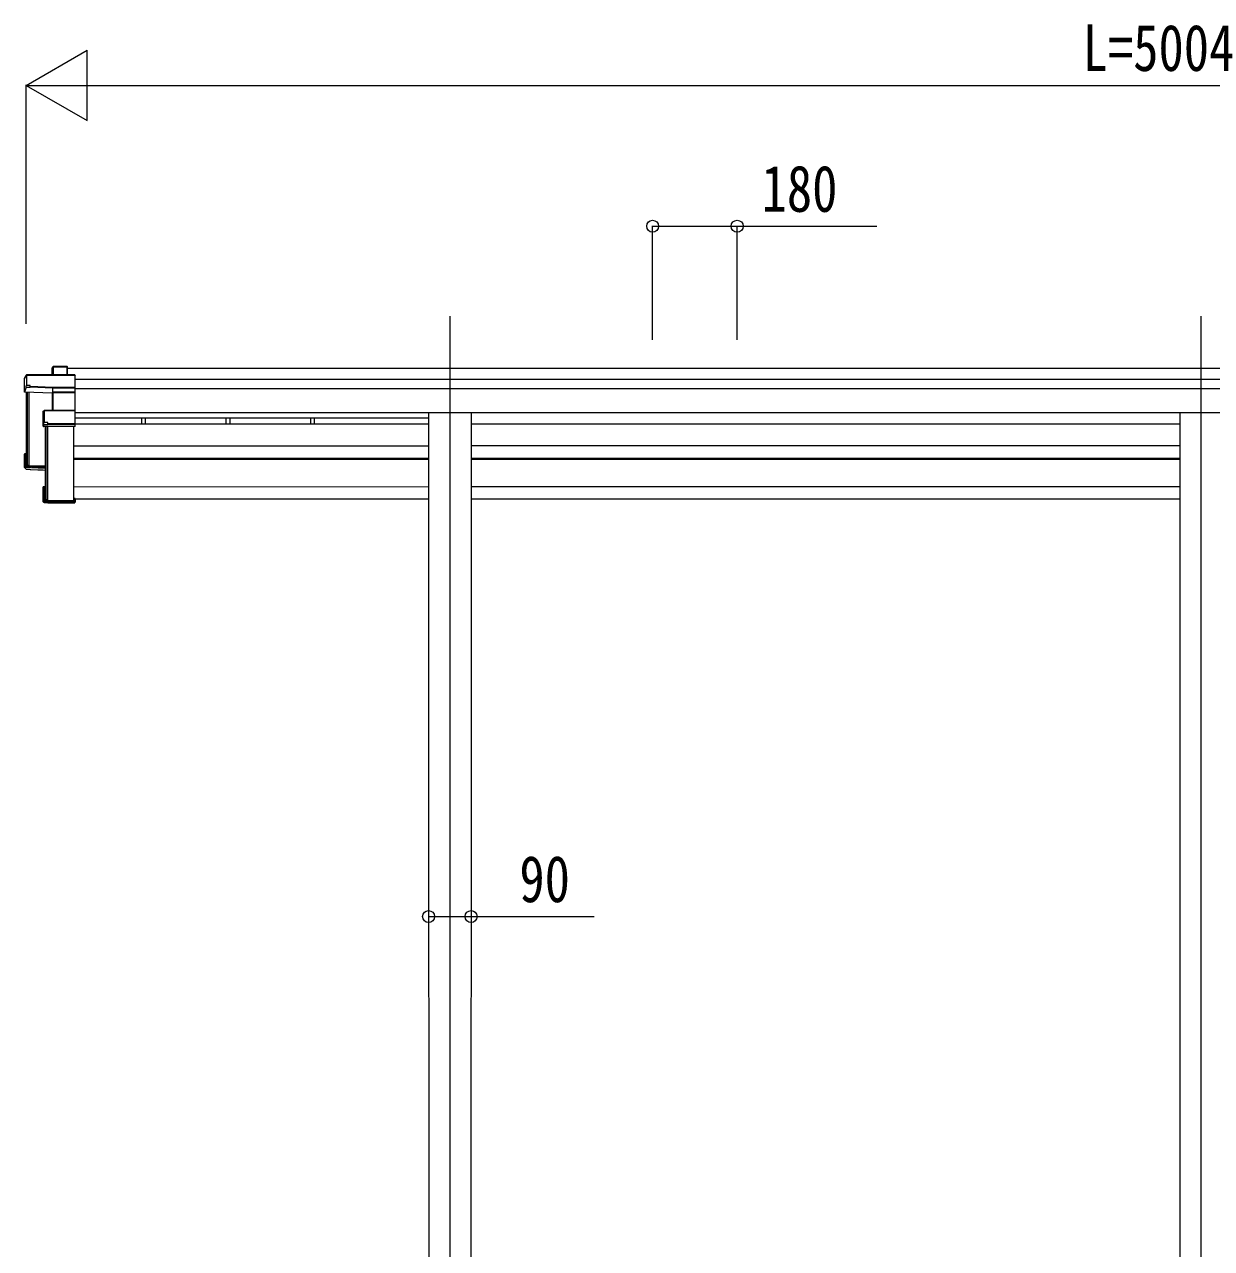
# Model space of a CAD drawing. Units: millimetres, scale not verified. Extents: x -12615 to 12615, y -8910 to 8910.
# Drawn here: x -2160 to 369, y -4455 to -1848 of the extents above; entities that cross this region are included whole.
import ezdxf
from ezdxf.enums import TextEntityAlignment as Align

# ---------------------------------------------------------------- set-up
doc = ezdxf.new("R2010")
doc.units = ezdxf.units.MM
doc.header["$LTSCALE"] = 30
for name, color, linetype, lineweight in [('0-3_YKK_12', 40, 'Continuous', 18), ('0-4_YKK_13', 120, 'Continuous', 18), ('0-5_YKK_A1', 120, 'Continuous', 18), ('0-6_YKK_D', 200, 'Continuous', 18)]:
    doc.layers.add(name, color=color, linetype=linetype, lineweight=lineweight)
doc.styles.add('ＭＳ ゴシック', font='')
doc.styles.get('ＭＳ ゴシック').set_extended_font_data('MS Gothic')

msp = doc.modelspace()

# ---------------------------------------------------------------- linework, layer by layer
at = {"layer": '0-3_YKK_12'}
for p, q in [((-1254.08, -2469.31), (-1254.08, -2926.09)), ((345.92, -2469.31), (345.92, -2926.09)), ((-1254.08, -2926.09), (-1254.08, -5991.27)), ((345.92, -2926.09), (345.92, -5991.27))]:
    msp.add_line(p, q, dxfattribs=at)
at = {"layer": '0-4_YKK_13'}
for p, q in [((-2100.99, -2579.98), (-2099.24, -2576.99)), ((-2100.99, -2594.3), (-2100.99, -2579.98)), ((-2099.17, -2576.75), (-2100.92, -2579.74)), ((-2099.24, -2576.99), (-2099.24, -2594.3)), ((-2069.18, -2576.5), (-2098.74, -2576.5)), ((-2098.74, -2576.95), (-2098.74, -2576.5)), ((-2068.18, -2577.55), (-2069.03, -2576.61)), ((-2069.03, -2594.3), (-2069.03, -2576.61)), ((-2068.18, -2594.3), (-2068.18, -2577.55)), ((-2160.12, -2630.97), (-2160.12, -2602.34)), ((-2155.64, -2594.55), (-2160.05, -2602.09)), ((-2053.33, -2594.3), (-2155.21, -2594.3)), ((-2155.21, -2594.75), (-2155.21, -2594.3)), ((-2155.21, -2594.75), (-2053.18, -2594.75)), ((-2155.21, -2616.63), (-2155.21, -2594.75)), ((-2053.18, -2594.75), (-2053.18, -2621.14)), ((-2053.03, -2594.42), (-2052.18, -2595.35)), ((-2052.18, -2620.77), (-2052.18, -2595.35)), ((-2156.17, -2620.47), (-2160.12, -2630.97)), ((-2101.08, -2633.54), (-2160.12, -2630.97)), ((-2155.71, -2616.68), (-2156.17, -2617.47)), ((-2156.17, -2620.47), (-2156.17, -2617.47)), ((-2147.68, -2619.05), (-2147.68, -2619.59)), ((-2099.67, -2621.14), (-2147.68, -2619.05)), ((-2147.68, -2619.59), (-2099.68, -2621.68)), ((-2100.18, -2631.17), (-2101.08, -2633.54)), ((-2100.57, -2633.96), (-2099.71, -2631.66)), ((-2099.71, -2631.66), (-2099.71, -2670.06)), ((-2099.68, -2621.68), (-2099.68, -2621.68)), ((-2099.68, -2631.05), (-2099.68, -2621.68)), ((-2099.68, -2621.68), (-2053.18, -2621.68)), ((-2053.18, -2621.14), (-2099.67, -2621.14)), ((-2053.18, -2631.03), (-2099.21, -2631.03)), ((-2099.21, -2631.03), (-2099.21, -2631.58)), ((-2053.31, -2631.22), (-2052.18, -2630.28)), ((-2053.18, -2621.68), (-2053.18, -2631.03)), ((-2053.18, -2631.58), (-2053.18, -2670.06)), ((-2053.04, -2621.49), (-2052.18, -2620.77)), ((-2052.18, -2630.28), (-2052.18, -2620.77)), ((-2052.18, -2671.08), (-2052.18, -2630.28)), ((-2100.6, -2670.06), (-2100.6, -2633.85)), ((-2120.1, -2703.77), (-2120.1, -2671.96)), ((-2117.93, -2670.15), (-2119.9, -2671.56)), ((-2053.18, -2670.06), (-2117.64, -2670.06)), ((-2117.64, -2670.06), (-2117.64, -2670.51)), ((-2053.18, -2670.51), (-2053.18, -2698.41)), ((-2053.04, -2670.18), (-2052.18, -2671.08)), ((-2052.18, -2698.05), (-2052.18, -2671.08)), ((-2118.6, -2699.71), (-2120.1, -2703.77)), ((-2119.6, -2704.27), (-2118.1, -2700.2)), ((-2053.18, -2704.27), (-2119.6, -2704.27)), ((-2118.14, -2695.95), (-2118.6, -2696.73)), ((-2118.6, -2699.71), (-2118.6, -2696.73)), ((-2118.1, -2700.2), (-2110.11, -2700.2)), ((-2110.11, -2695.9), (-2117.64, -2695.9)), ((-2110.11, -2698.41), (-2110.11, -2695.9)), ((-2110.11, -2698.41), (-2110.11, -2698.96)), ((-2053.18, -2698.41), (-2110.11, -2698.41)), ((-2110.11, -2700.2), (-2110.11, -2698.96)), ((-2110.11, -2698.96), (-2053.18, -2698.96)), ((-2053.18, -2698.96), (-2053.18, -2704.27)), ((-2053.18, -2704.27), (-2052.18, -2703.43)), ((-2053.04, -2698.77), (-2052.18, -2698.05)), ((-2052.18, -2703.42), (-2052.18, -2698.05)), ((-2052.18, -2703.43), (-2052.18, -2703.42)), ((-2160.12, -2791.89), (-2160.12, -2763.25)), ((-2159.17, -2763.65), (-2160, -2762.92)), ((-2156.18, -2762.89), (-2159.97, -2762.89)), ((-2156.18, -2762.78), (-2159.65, -2762.78)), ((-2159.17, -2763.65), (-2159.17, -2790.89)), ((-2156.18, -2763.65), (-2159.17, -2763.65)), ((-2156.18, -2767.7), (-2157.67, -2765.14)), ((-2156.18, -2765.14), (-2157.67, -2765.14)), ((-2157.67, -2789.46), (-2157.67, -2765.14)), ((-2153.33, -2786.18), (-2153.33, -2789.65)), ((-2156.17, -2794.88), (-2160.12, -2791.89)), ((-2159.17, -2790.89), (-2116.18, -2792.77)), ((-2116.18, -2791.27), (-2157.67, -2789.46)), ((-2156.17, -2794.88), (-2147.68, -2795.25)), ((-2147.68, -2795.25), (-2147.68, -2795.58)), ((-2147.68, -2795.58), (-2120.1, -2796.78)), ((-2147.68, -2795.58), (-2116.18, -2796.95)), ((-2120.1, -2864.69), (-2120.1, -2832.88)), ((-2119.6, -2832.38), (-2116.18, -2832.38)), ((-2116.18, -2833.22), (-2119.16, -2833.22)), ((-2117.66, -2834.72), (-2116.18, -2834.72)), ((-2117.66, -2862.65), (-2117.66, -2834.72)), ((-2119.96, -2865.03), (-2119.16, -2864.15)), ((-2119.9, -2865.09), (-2118.39, -2866.16)), ((-2053.18, -2865.18), (-2119.6, -2865.18)), ((-2119.6, -2865.18), (-2118.1, -2866.26)), ((-2119.16, -2864.15), (-2052.18, -2864.15)), ((-2118.1, -2866.26), (-2110.11, -2866.26)), ((-2054.18, -2862.65), (-2117.66, -2862.65)), ((-2115.76, -2861.92), (-2115.76, -2862.65)), ((-2110.11, -2866.26), (-2110.11, -2866.59)), ((-2110.11, -2866.59), (-2053.18, -2866.59)), ((-2110.11, -2866.59), (-2110.11, -2866.59)), ((-2110.11, -2866.59), (-2053.18, -2866.59)), ((-2052.18, -2857.83), (-2054.18, -2857.83)), ((-2054.18, -2858.28), (-2054.18, -2857.83)), ((-2054.18, -2858.28), (-2054.18, -2862.65)), ((-2052.18, -2858.28), (-2054.18, -2858.28)), ((-2053.18, -2865.18), (-2052.18, -2864.15)), ((-2053.18, -2866.59), (-2053.18, -2865.18)), ((-2053.04, -2866.47), (-2052.18, -2865.57)), ((-2052.18, -2857.83), (-2052.18, -2858.28)), ((-2052.18, -2858.28), (-2052.18, -2864.15))]:
    msp.add_line(p, q, dxfattribs=at)
for points in [[(-2098.74, -2594.3), (-2098.74, -2576.95), (-2069.39, -2576.95), (-2069.39, -2594.3)], [(-2160.12, -2602.34), (-2155.71, -2594.8), (-2155.71, -2616.68)], [(-2156.17, -2620.47), (-2147.68, -2620.84), (-2147.68, -2619.59)], [(-2147.68, -2619.05), (-2147.68, -2616.63), (-2155.21, -2616.63)], [(-2099.68, -2631.05), (-2099.68, -2631.05), (-2099.68, -2631.06)], [(-2099.21, -2670.06), (-2099.21, -2631.58), (-2053.18, -2631.58)], [(-2120.1, -2671.96), (-2118.14, -2670.56), (-2118.14, -2695.95)], [(-2117.64, -2695.9), (-2117.64, -2670.51), (-2053.18, -2670.51)], [(-2116.18, -2793.8), (-2160.12, -2791.89), (-2160.12, -2791.89), (-2159.17, -2790.89)], [(-2119.96, -2832.5), (-2119.16, -2833.22), (-2119.16, -2864.15)], [(-2052.18, -2864.15), (-2052.18, -2864.15), (-2052.18, -2865.57)]]:
    msp.add_lwpolyline(points, dxfattribs=at)
for centre, radius, start, end in [((-2098.85, -2578.35), 1.41, 85.38783, 105.84391), ((-2098.74, -2576.99), 0.494, 149.67684, 180.01902), ((-2098.74, -2577), 0.5, 90, 149.66687), ((-2155.32, -2596.16), 1.41, 85.38783, 105.84391), ((-2155.21, -2594.8), 0.494, 149.67684, 180.01902), ((-2155.21, -2594.8), 0.5, 90, 149.66687), ((-2155.32, -2618.04), 1.41, 85.38783, 105.84391), ((-2100.21, -2631.67), 0.502, 0.6157, 87.19354), ((-2100.08, -2631.54), 0.63, 355.28892, 50.49396), ((-2117.64, -2670.56), 0.498, 125.56678, 179.8201), ((-2117.75, -2671.92), 1.41, 85.38783, 105.84391), ((-2117.64, -2670.56), 0.5, 90, 125.54593), ((-2117.75, -2697.31), 1.41, 85.38783, 105.84391)]:
    msp.add_arc(centre, radius, start, end, dxfattribs=at)
for centre, major_axis, ratio, start_param, end_param in [((-2100.51, -2580.03), (-0.257, 0.444), 0.891995, 0.2825853, 0.9960465), ((-2069.39, -2577), (0.499, 0.499), 0.052408, 0.7330383, 1.5184364), ((-2068.68, -2577), (0.499, -0.499), 0.052408, 2.4085544, 3.1939525), ((-2053.39, -2594.8), (0.372, 0.372), 0.900404, 0.0523599, 0.837758), ((-2052.68, -2594.8), (-0.372, 0.372), 0.900404, 6.2308254, 7.0162236), ((-2099.19, -2631.22), (1, -0.045), 0.165035, 2.0927496, 3.0878869), ((-2099.21, -2631.71), (0.5, -0.046), 0.224394, 2.093456, 3.1010707), ((-2099.67, -2621.19), (0.011, 0.5), 0.002284, 1.4661262, 2.9758193), ((-2099.21, -2631.2), (1, 0), 0.165356, 1.5707963, 2.0604871), ((-2099.19, -2631.22), (1, -0.045), 0.165035, 2.0898554, 2.0927496), ((-2099.21, -2631.69), (0.5, 0), 0.226184, 1.5707963, 2.0728914), ((-2053.68, -2631.53), (0.498, 0.498), 0.083094, 5.4454273, 6.2002822), ((-2053.68, -2631.53), (-0.372, 0.372), 0.900404, 3.8746309, 4.6294858), ((-2052.68, -2621.19), (-0.372, 0.372), 0.900404, 0.7330383, 1.4878932), ((-2052.68, -2621.19), (0.498, 0.498), 0.083094, 2.3038346, 3.0586895), ((-2101.07, -2633.96), (0.495, -0.086), 0.832908, 0.2017128, 1.7252301), ((-2119.63, -2671.98), (-0.169, 0.473), 0.931403, 0.4203333, 1.203868), ((-2052.68, -2670.56), (-0.5, 0.5), 0.02182, 5.550147, 6.3050019), ((-2052.68, -2670.56), (-0.372, 0.372), 0.900404, 6.2613687, 7.0162236), ((-2119.63, -2703.85), (-0.289, 0.44), 0.847113, 0.9113503, 1.694885), ((-2119.63, -2703.85), (0.498, -0.074), 0.830741, 4.1047896, 4.8883243), ((-2118.1, -2699.71), (0.479, 0.147), 0.993384, 2.8453888, 4.4124582), ((-2052.68, -2698.47), (-0.372, 0.372), 0.900404, 0.7330383, 1.4878932), ((-2052.68, -2698.47), (0.498, 0.498), 0.083094, 2.3038346, 3.0586895), ((-2159.64, -2763.2), (0.257, 0.444), 0.891995, 1.432085, 2.1455462), ((-2159.64, -2763.21), (0.491, 0.117), 0.873782, 2.089881, 2.161818), ((-2159.6, -2763.28), (0.474, -0.272), 0.885613, 2.0407293, 2.8261274), ((-2119.63, -2832.8), (0.289, 0.44), 0.847113, 1.4467076, 2.2302423), ((-2119.63, -2832.8), (0.498, 0.074), 0.830741, 1.394861, 2.1783957), ((-2119.63, -2864.67), (0.169, 0.473), 0.931403, 1.9377246, 2.7212593), ((-2119.63, -2864.67), (-0.255, 0.46), 0.938446, 1.8784237, 2.6619584), ((-2118.1, -2865.76), (0.479, 0.147), 0.993384, 3.7907337, 4.4124582), ((-2052.68, -2866.09), (0.5, 0.5), 0.02182, 3.119776, 3.8746309)]:
    msp.add_ellipse(centre, major_axis=major_axis, ratio=ratio, start_param=start_param, end_param=end_param, dxfattribs=at)
at = {"layer": '0-5_YKK_A1'}
for p, q in [((-2068.18, -2580.35), (2760.02, -2580.35)), ((-2052.18, -2603.23), (2744.02, -2603.23)), ((-2156.18, -2631.14), (-2156.18, -2788.02)), ((-2154.68, -2631.21), (-2154.68, -2788.02)), ((-2154.17, -2631.23), (-2154.17, -2785.35)), ((-2151.05, -2631.37), (-2151.05, -2788.32)), ((-2052.18, -2623.38), (2744.02, -2623.38)), ((-2052.18, -2674.59), (2744.02, -2674.59)), ((300.72, -2674.59), (300.72, -5891.27)), ((-2116.18, -2704.27), (-2116.18, -2861.62)), ((-2114.68, -2704.27), (-2114.68, -2861.62)), ((-2111.05, -2704.27), (-2111.05, -2861.92)), ((-2054.68, -2861.92), (-2054.68, -2704.27)), ((-1299.28, -2686.76), (-2052.18, -2686.76)), ((-2052.18, -2698.91), (-1299.28, -2698.86)), ((-1910.13, -2698.91), (-1910.13, -2686.81)), ((-1901.98, -2698.91), (-1901.98, -2686.81)), ((-1730.13, -2698.91), (-1730.13, -2686.81)), ((-1721.98, -2698.91), (-1721.98, -2686.81)), ((-1550.13, -2698.91), (-1550.13, -2686.81)), ((-1541.98, -2698.91), (-1541.98, -2686.81)), ((-1208.88, -2698.89), (300.72, -2698.91)), ((-2054.68, -2745.59), (-1299.27, -2745.54)), ((300.72, -2745.48), (-1208.9, -2745.35)), ((-2155.88, -2788.32), (-2154.98, -2788.32)), ((-2154.17, -2785.35), (-2151.27, -2788.23)), ((-2151.05, -2788.32), (-2116.18, -2788.32)), ((-2151.05, -2788.32), (-2116.18, -2788.32)), ((-2054.68, -2771.84), (-1299.27, -2771.86)), ((-1299.28, -2774.56), (-2054.68, -2774.54)), ((-1910.13, -2771.84), (-1910.13, -2774.54)), ((-1901.98, -2771.84), (-1901.98, -2774.54)), ((-1730.13, -2771.84), (-1730.13, -2774.54)), ((-1721.98, -2771.84), (-1721.98, -2774.54)), ((-1550.13, -2771.84), (-1550.13, -2774.54)), ((-1541.98, -2771.84), (-1541.98, -2774.54)), ((-1208.91, -2771.82), (300.72, -2771.84)), ((300.72, -2774.54), (-1208.9, -2774.52)), ((-1190.13, -2771.84), (-1190.13, -2774.54)), ((-1181.98, -2771.84), (-1181.98, -2774.54)), ((-1010.13, -2771.84), (-1010.13, -2774.54)), ((-1001.98, -2771.84), (-1001.98, -2774.54)), ((-830.13, -2771.84), (-830.13, -2774.54)), ((-821.98, -2771.84), (-821.98, -2774.54)), ((-650.13, -2771.84), (-650.13, -2774.54)), ((-641.98, -2771.84), (-641.98, -2774.54)), ((-470.13, -2771.84), (-470.13, -2774.54)), ((-461.98, -2771.84), (-461.98, -2774.54)), ((-290.13, -2771.84), (-290.13, -2774.54)), ((-281.98, -2771.84), (-281.98, -2774.54)), ((-110.13, -2771.84), (-110.13, -2774.54)), ((-101.98, -2771.84), (-101.98, -2774.54)), ((69.87, -2771.84), (69.87, -2774.54)), ((78.02, -2771.84), (78.02, -2774.54)), ((249.87, -2771.84), (249.87, -2774.54)), ((258.02, -2771.84), (258.02, -2774.54)), ((-1299.28, -2833.13), (-2054.68, -2833.11)), ((300.72, -2833.11), (-1208.9, -2833.09)), ((-2115.88, -2861.92), (-2114.98, -2861.92)), ((-2114.17, -2858.94), (-2111.27, -2861.83)), ((-2111.05, -2861.92), (-2054.68, -2861.92)), ((-2054.18, -2859.19), (-2054.68, -2859.19)), ((-1299.28, -2859.21), (-2052.18, -2859.19)), ((300.72, -2859.19), (-1208.9, -2859.18))]:
    msp.add_line(p, q, dxfattribs=at)
for points in [[(-1299.28, -2674.59), (-1299.08, -5166.27), (-1299.08, -5891.27)], [(-1208.88, -2674.59), (-1209.08, -5166.27), (-1209.08, -5891.27)]]:
    msp.add_lwpolyline(points, dxfattribs=at)
for centre, radius, start, end in [((-2155.88, -2788.02), 0.299, 180.1578, 270.15693), ((-2154.98, -2788.02), 0.299, 269.84307, 359.8422), ((-2154.38, -2785.56), 0.3, 45.07151, 179.70637), ((-2151.05, -2788.02), 0.301, 225.19514, 270.02698), ((-2115.88, -2861.62), 0.299, 180.1578, 270.15693), ((-2114.98, -2861.62), 0.299, 269.84307, 359.8422), ((-2114.38, -2859.16), 0.3, 45.07151, 179.70637), ((-2111.05, -2861.61), 0.301, 225.19514, 270.02698)]:
    msp.add_arc(centre, radius, start, end, dxfattribs=at)
at = {"layer": '0-6_YKK_D'}
for p, q in [((-2156.18, -1977.71), (-2026.28, -1902.71)), ((-2026.28, -2052.71), (-2026.28, -1902.71)), ((-2156.18, -2485.53), (-2156.18, -1976.71)), ((-2156.18, -1977.71), (-2026.28, -2052.71)), ((-2156.18, -1977.71), (-1896.37, -1977.71)), ((-2006.18, -1977.71), (2698.02, -1977.71)), ((-821.98, -2519.5), (-821.98, -2276.71)), ((-641.98, -2519.5), (-641.98, -2276.71)), ((-1299.28, -3721.73), (-1299.28, -3748.98)), ((-1208.88, -3719.79), (-1208.88, -3748.98))]:
    msp.add_line(p, q, dxfattribs=at)
for points in [[(-821.98, -2277.71), (-641.98, -2277.71), (-344.18, -2277.71)], [(-1299.28, -3747.98), (-1208.88, -3747.98), (-946.48, -3747.98)]]:
    msp.add_lwpolyline(points, dxfattribs=at)
for centre in [(-821.98, -2277.71), (-641.98, -2277.71), (-1299.28, -3747.98), (-1208.88, -3747.98)]:
    msp.add_circle(centre, 12.75, dxfattribs=at)

# ---------------------------------------------------------------- texts
at = {"layer": '0-6_YKK_D', "style": 'ＭＳ ゴシック', "width": 0.8}
for s, p in [('L=5004', (93.92, -1976.71)), ('180', (-589.98, -2276.71)), ('90', (-1105.88, -3746.98))]:
    msp.add_text(s, height=98.97, dxfattribs=at).set_placement(p, align=Align.BOTTOM_LEFT)

doc.saveas('drawing.dxf')
